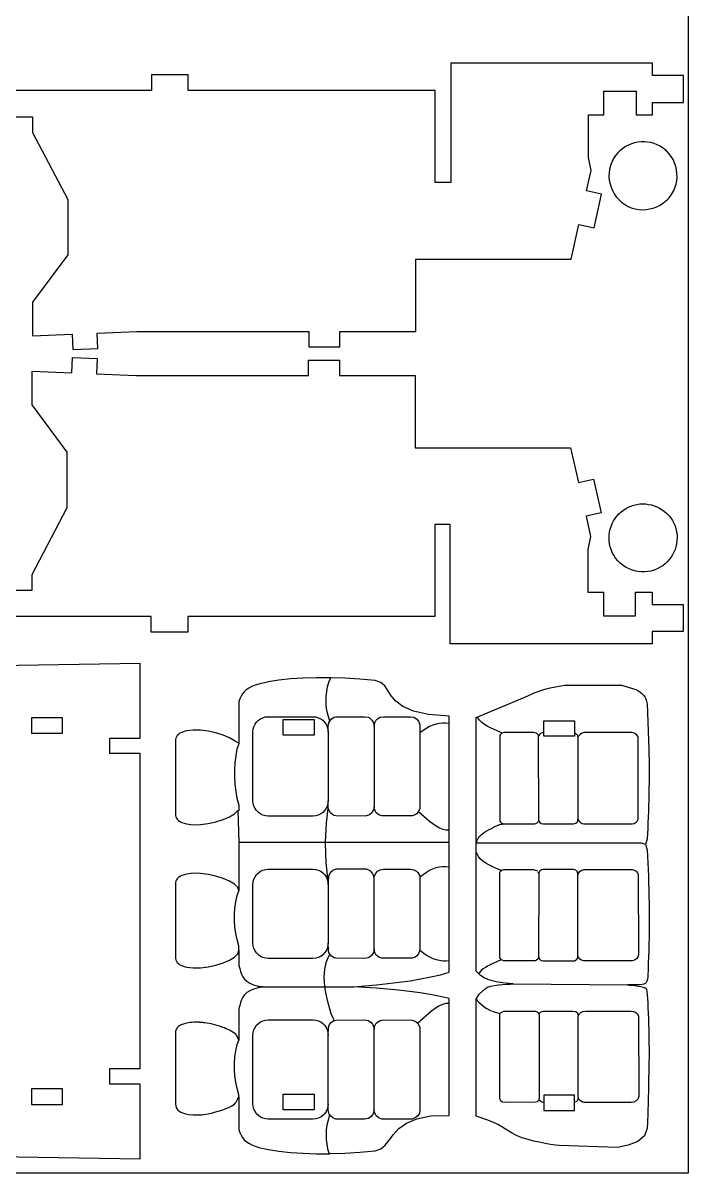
# Model space of a CAD drawing. Extents: x 19 to 601, y 5 to 578.
# Drawn here: x 489.8 to 599.5, y 8.3 to 197.8 of the extents above; entities that cross this region are included whole.
import ezdxf

# ---------------------------------------------------------------- set-up
doc = ezdxf.new("R2010")
doc.units = 0
doc.layers.get('0').update_dxf_attribs({"linetype": 'CONTINUOUS'})

msp = doc.modelspace()

# ---------------------------------------------------------------- linework, layer by layer
at = {"color": 175}
for p, q in [((599.466187, 578.307914), (599.466187, 8.307914)), ((599.466187, 8.307914), (19.466187, 8.307914))]:
    msp.add_line(p, q, dxfattribs=at)
at = {"color": 3}
for p, q in [((593.640288, 191.195814), (560.356688, 191.195814)), ((560.356688, 191.195814), (560.356688, 171.517114)), ((593.640288, 189.155814), (593.640288, 191.195814)), ((517.083188, 189.258114), (511.047988, 189.258114)), ((511.047988, 189.258114), (511.047988, 186.708114)), ((517.083188, 186.708114), (517.083188, 189.258114)), ((598.740288, 189.155814), (593.640288, 189.155814)), ((598.740288, 184.740914), (598.740288, 189.155814)), ((511.047988, 186.708114), (374.662988, 186.708114)), ((557.806688, 186.708114), (517.083188, 186.708114)), ((557.806688, 171.517114), (557.806688, 186.708114)), ((585.607688, 182.701014), (585.607688, 186.605814)), ((585.607688, 186.605814), (590.898988, 186.605814)), ((590.898988, 186.605814), (590.898988, 182.701014)), ((593.640288, 182.701014), (593.640288, 184.740914)), ((593.640288, 184.740914), (598.740288, 184.740914)), ((481.219088, 182.344214), (491.419088, 182.344214)), ((491.419088, 182.344214), (491.419088, 179.794114)), ((583.057688, 175.633914), (583.057688, 182.701014)), ((583.057688, 182.701014), (585.607688, 182.701014)), ((590.898988, 182.701014), (593.640288, 182.701014)), ((491.419088, 179.794114), (497.214288, 168.731314)), ((583.488688, 173.512714), (583.057688, 175.633914)), ((582.735188, 170.173314), (583.488688, 173.512714)), ((560.356688, 171.517114), (557.806688, 171.517114)), ((497.214288, 168.731314), (497.214288, 159.625014)), ((585.222688, 169.612114), (582.735188, 170.173314)), ((583.969788, 164.059414), (585.222688, 169.612114)), ((580.196388, 158.921414), (581.482288, 164.620714)), ((581.482288, 164.620714), (583.969788, 164.059414)), ((497.214288, 159.625014), (491.419088, 151.829614)), ((554.572288, 146.984614), (554.572288, 158.921414)), ((554.572288, 158.921414), (580.196388, 158.921414)), ((491.419088, 151.829614), (491.419088, 146.296614)), ((491.419088, 146.296614), (497.974388, 146.559014)), ((497.974388, 146.559014), (498.076388, 144.011014)), ((502.051088, 146.722314), (508.606388, 146.984614)), ((502.153088, 144.174214), (502.051088, 146.722314)), ((508.606388, 146.984614), (536.975488, 146.984614)), ((536.975488, 146.984614), (536.975488, 144.434514)), ((542.075488, 144.434514), (542.075488, 146.984614)), ((542.075488, 146.984614), (554.572288, 146.984614)), ((498.076388, 144.011014), (502.153088, 144.174214)), ((536.975488, 144.434514), (542.075488, 144.434514)), ((497.892788, 140.158914), (497.994788, 142.706814)), ((497.994788, 142.706814), (502.071488, 142.543614)), ((502.071488, 142.543614), (501.969488, 139.995614)), ((536.893888, 139.733314), (536.893888, 142.283314)), ((536.893888, 142.283314), (541.993888, 142.283314)), ((541.993888, 142.283314), (541.993888, 139.733314)), ((491.337488, 134.888214), (491.337488, 140.421214)), ((491.337488, 140.421214), (497.892788, 140.158914)), ((501.969488, 139.995614), (508.524788, 139.733314)), ((508.524788, 139.733314), (536.893888, 139.733314)), ((541.993888, 139.733314), (554.490688, 139.733314)), ((554.490688, 139.733314), (554.490688, 127.796414)), ((497.132688, 127.092814), (491.337488, 134.888214)), ((497.132688, 117.986514), (497.132688, 127.092814)), ((554.490688, 127.796414), (580.114788, 127.796414)), ((580.114788, 127.796414), (581.400688, 122.097114)), ((581.400688, 122.097114), (583.888188, 122.658414)), ((583.888188, 122.658414), (585.141088, 117.105714)), ((491.337488, 106.923714), (497.132688, 117.986514)), ((588.444074, 117.266924), (589.228174, 117.821224)), ((585.141088, 117.105714), (582.653588, 116.544514)), ((582.653588, 116.544514), (583.407088, 113.205114)), ((560.275088, 115.200714), (557.725088, 115.200714)), ((557.725088, 115.200714), (557.725088, 100.009714)), ((560.275088, 95.522014), (560.275088, 115.200714)), ((583.407088, 113.205114), (582.976088, 111.083914)), ((582.976088, 111.083914), (582.976088, 104.016914)), ((491.337488, 104.373614), (491.337488, 106.923714)), ((481.137488, 104.373614), (491.337488, 104.373614)), ((582.976088, 104.016914), (585.526088, 104.016914)), ((585.526088, 104.016914), (585.526088, 100.112014)), ((590.817388, 100.112014), (590.817388, 104.016914)), ((590.817388, 104.016914), (593.558688, 104.016914)), ((593.558688, 104.016914), (593.558688, 101.976914)), ((593.558688, 101.976914), (598.658688, 101.976914)), ((598.658688, 101.976914), (598.658688, 97.562014)), ((510.966388, 100.009714), (374.581388, 100.009714)), ((510.966388, 97.459714), (510.966388, 100.009714)), ((557.725088, 100.009714), (517.001588, 100.009714)), ((517.001588, 100.009714), (517.001588, 97.459714)), ((585.526088, 100.112014), (590.817388, 100.112014)), ((517.001588, 97.459714), (510.966388, 97.459714)), ((598.658688, 97.562014), (593.558688, 97.562014)), ((593.558688, 97.562014), (593.558688, 95.522014)), ((593.558688, 95.522014), (560.275088, 95.522014)), ((509.172087, 92.273814), (464.541687, 91.523814)), ((509.172087, 79.975214), (509.172087, 92.273814)), ((530.298687, 89.231614), (528.739087, 88.879214)), ((532.042587, 89.512114), (530.298687, 89.231614)), ((533.952587, 89.720414), (532.042587, 89.512114)), ((536.010687, 89.856314), (533.952587, 89.720414)), ((538.198787, 89.919814), (536.010687, 89.856314)), ((540.499087, 89.910514), (538.198787, 89.919814)), ((540.562387, 89.909414), (540.499087, 89.910514)), ((542.893187, 89.828514), (540.562387, 89.909414)), ((545.363187, 89.673314), (542.893187, 89.828514)), ((547.890987, 89.445014), (545.363187, 89.673314)), ((548.829387, 89.161414), (547.890987, 89.445014)), ((549.463187, 88.601914), (548.829387, 89.161414)), ((526.022787, 87.267014), (525.784587, 86.874314)), ((526.311087, 87.619614), (526.022787, 87.267014)), ((526.656187, 87.935014), (526.311087, 87.619614)), ((527.064687, 88.216014), (526.656187, 87.935014)), ((527.543587, 88.465114), (527.064687, 88.216014)), ((528.099487, 88.685314), (527.543587, 88.465114)), ((528.739087, 88.879214), (528.099487, 88.685314)), ((549.967787, 87.845514), (549.463187, 88.601914)), ((550.518987, 86.971214), (549.967787, 87.845514)), ((576.718787, 88.275714), (579.114187, 88.718714)), ((579.114187, 88.718714), (588.482487, 88.718714)), ((588.482487, 88.718714), (590.842187, 87.992714)), ((525.589687, 86.438814), (525.431387, 85.957914)), ((525.431387, 85.957914), (525.431387, 79.124414)), ((525.784587, 86.874314), (525.589687, 86.438814)), ((551.292187, 86.057914), (550.518987, 86.971214)), ((552.462887, 85.184714), (551.292187, 86.057914)), ((564.539687, 83.366514), (572.576487, 86.706614)), ((592.710887, 85.637914), (593.018487, 78.157014)), ((554.206787, 84.430414), (552.462887, 85.184714)), ((556.699387, 83.874114), (554.206787, 84.430414)), ((560.098187, 83.594714), (556.699387, 83.874114)), ((560.116087, 83.555914), (560.098187, 83.594714)), ((560.116087, 82.408114), (560.116087, 83.555914)), ((560.116087, 64.871214), (560.116087, 82.408114)), ((504.149187, 79.975214), (509.172087, 79.975214)), ((504.149187, 77.425214), (504.149187, 79.975214)), ((514.977987, 79.767314), (514.960787, 79.542714)), ((515.032787, 79.986814), (514.977987, 79.767314)), ((515.129487, 80.199014), (515.032787, 79.986814)), ((515.271887, 80.401214), (515.129487, 80.199014)), ((515.464487, 80.591114), (515.271887, 80.401214)), ((515.711787, 80.766114), (515.464487, 80.591114)), ((516.017587, 80.923914), (515.711787, 80.766114)), ((516.386387, 81.062014), (516.017587, 80.923914)), ((516.822387, 81.177814), (516.386387, 81.062014)), ((517.910687, 81.311414), (516.822387, 81.177814)), ((519.123187, 81.284414), (517.910687, 81.311414)), ((520.392587, 81.118514), (519.123187, 81.284414)), ((521.651487, 80.835714), (520.392587, 81.118514)), ((522.832587, 80.457814), (521.651487, 80.835714)), ((523.868487, 80.006914), (522.832587, 80.457814)), ((524.691787, 79.504814), (523.868487, 80.006914)), ((514.960787, 79.542714), (514.960787, 67.462014)), ((525.431387, 79.124414), (524.691787, 79.504814)), ((509.172087, 77.425214), (504.149187, 77.425214)), ((509.172087, 25.514714), (509.172087, 77.425214)), ((514.960787, 67.462014), (514.977987, 67.237514)), ((514.977987, 67.237514), (515.032787, 67.018014)), ((515.032787, 67.018014), (515.129487, 66.806014)), ((515.129487, 66.806014), (515.271887, 66.603814)), ((515.271887, 66.603814), (515.464487, 66.413914)), ((515.464487, 66.413914), (515.711787, 66.238914)), ((521.651487, 66.169214), (522.832587, 66.547014)), ((522.832587, 66.547014), (523.868487, 66.997814)), ((523.868487, 66.997814), (524.691787, 67.499914)), ((524.691787, 67.499914), (525.235187, 68.031314)), ((525.235187, 68.031314), (525.431387, 62.852414)), ((515.711787, 66.238914), (516.017587, 66.081114)), ((516.017587, 66.081114), (516.386387, 65.943114)), ((516.386387, 65.943114), (516.822387, 65.827314)), ((516.822387, 65.827314), (517.910687, 65.693514)), ((517.910687, 65.693514), (519.123187, 65.720514)), ((519.123187, 65.720514), (520.392587, 65.886414)), ((520.392587, 65.886414), (521.651487, 66.169214)), ((560.116087, 62.852414), (560.116087, 64.871214)), ((525.431387, 62.852414), (525.431387, 54.834014)), ((560.116087, 58.765814), (560.116087, 62.852414)), ((592.710887, 63.358314), (592.472587, 62.449714)), ((592.472587, 62.449714), (592.710987, 61.540814)), ((560.116087, 43.352114), (560.116087, 58.765814)), ((515.464487, 56.990414), (515.271887, 56.800514)), ((515.711787, 57.165514), (515.464487, 56.990414)), ((516.017587, 57.323214), (515.711787, 57.165514)), ((516.386387, 57.461314), (516.017587, 57.323214)), ((516.822387, 57.577114), (516.386387, 57.461314)), ((517.910687, 57.710814), (516.822387, 57.577114)), ((519.123187, 57.683714), (517.910687, 57.710814)), ((520.392587, 57.517914), (519.123187, 57.683714)), ((521.651487, 57.235014), (520.392587, 57.517914)), ((522.832587, 56.857214), (521.651487, 57.235014)), ((523.868487, 56.406314), (522.832587, 56.857214)), ((514.977987, 56.166614), (514.960787, 55.942114)), ((514.960787, 55.942114), (514.960787, 43.861314)), ((515.032787, 56.386114), (514.977987, 56.166614)), ((515.129487, 56.598314), (515.032787, 56.386114)), ((515.271887, 56.800514), (515.129487, 56.598314)), ((524.691787, 55.904214), (523.868487, 56.406314)), ((525.235187, 55.372814), (524.691787, 55.904214)), ((525.431387, 54.834014), (525.235187, 55.372814)), ((514.960787, 43.861314), (514.977987, 43.636814)), ((514.977987, 43.636814), (515.032787, 43.417214)), ((523.868487, 43.397214), (524.691787, 43.899314)), ((524.691787, 43.899314), (525.235187, 44.430714)), ((525.235187, 44.430714), (525.431387, 44.969514)), ((525.431387, 44.969514), (525.431387, 42.503714)), ((515.032787, 43.417214), (515.129487, 43.205114)), ((515.129487, 43.205114), (515.271887, 43.002914)), ((515.271887, 43.002914), (515.464487, 42.813014)), ((515.464487, 42.813014), (515.711787, 42.638014)), ((515.711787, 42.638014), (516.017587, 42.480314)), ((516.017587, 42.480314), (516.386387, 42.342314)), ((516.386387, 42.342314), (516.822387, 42.226514)), ((516.822387, 42.226514), (517.910687, 42.092714)), ((517.910687, 42.092714), (519.123187, 42.119814)), ((519.123187, 42.119814), (520.392587, 42.285614)), ((520.392587, 42.285614), (521.651487, 42.568414)), ((521.651487, 42.568414), (522.832587, 42.946214)), ((522.832587, 42.946214), (523.868487, 43.397214)), ((525.431387, 42.503714), (525.568787, 42.007914)), ((525.568787, 42.007914), (525.710487, 41.532514)), ((560.116087, 41.395814), (560.116087, 43.352114)), ((525.710487, 41.532514), (525.877587, 41.081514)), ((525.877587, 41.081514), (526.090987, 40.658914)), ((526.090987, 40.658914), (526.371987, 40.268814)), ((526.371987, 40.268814), (526.741487, 39.915414)), ((526.741487, 39.915414), (527.220687, 39.602514)), ((551.831587, 39.738814), (553.640087, 39.999014)), ((553.640087, 39.999014), (555.389387, 40.293514)), ((555.389387, 40.293514), (557.062887, 40.623614)), ((557.062887, 40.623614), (558.643987, 40.990614)), ((558.643987, 40.990614), (560.116087, 41.395814)), ((565.270587, 40.841114), (564.539687, 41.576714)), ((526.739087, 38.039714), (526.369587, 37.684214)), ((527.218187, 38.354314), (526.739087, 38.039714)), ((527.828087, 38.623914), (527.218187, 38.354314)), ((527.220687, 39.602514), (527.830487, 39.334414)), ((528.589687, 38.844514), (527.828087, 38.623914)), ((527.830487, 39.334414), (528.592087, 39.115014)), ((528.662487, 38.860614), (528.589687, 38.844514)), ((528.592087, 39.115014), (528.666187, 39.098714)), ((528.740387, 38.876414), (528.662487, 38.860614)), ((528.666187, 39.098714), (528.744987, 39.082714)), ((528.823387, 38.891914), (528.740387, 38.876414)), ((528.744987, 39.082714), (528.828587, 39.067014)), ((528.911487, 38.907114), (528.823387, 38.891914)), ((528.828587, 39.067014), (528.916787, 39.051514)), ((529.004487, 38.922014), (528.911487, 38.907114)), ((528.916787, 39.051514), (529.009487, 39.036414)), ((529.102487, 38.936714), (529.004487, 38.922014)), ((529.009487, 39.036414), (529.106787, 39.021514)), ((529.205287, 38.951014), (529.102487, 38.936714)), ((529.106787, 39.021514), (529.208487, 39.007014)), ((529.312887, 38.965114), (529.205287, 38.951014)), ((529.208487, 39.007014), (529.314687, 38.992814)), ((529.425187, 38.978914), (529.312887, 38.965114)), ((529.314687, 38.992814), (529.425187, 38.978914)), ((544.338187, 39.014414), (546.217187, 39.150714)), ((546.183487, 38.905214), (544.338187, 39.014414)), ((548.040687, 38.772314), (546.183487, 38.905214)), ((546.217187, 39.150714), (548.103487, 39.316014)), ((549.894787, 38.614614), (548.040687, 38.772314)), ((548.103487, 39.316014), (549.980487, 39.511614)), ((551.730787, 38.431114), (549.894787, 38.614614)), ((549.980487, 39.511614), (551.831587, 39.738814)), ((553.533887, 38.220814), (551.730787, 38.431114)), ((555.288887, 37.982614), (553.533887, 38.220814)), ((556.980887, 37.715514), (555.288887, 37.982614)), ((565.017087, 37.757014), (566.060387, 38.736214)), ((570.660087, 39.454814), (589.504287, 39.314814)), ((525.708087, 36.413314), (525.566287, 35.935114)), ((525.875087, 36.866914), (525.708087, 36.413314)), ((526.088587, 37.291914), (525.875087, 36.866914)), ((526.369587, 37.684214), (526.088587, 37.291914)), ((558.594987, 37.418614), (556.980887, 37.715514)), ((560.116087, 37.090814), (558.594987, 37.418614)), ((560.116087, 36.259614), (560.116087, 37.090814)), ((560.116087, 17.809814), (560.116087, 36.259614)), ((564.539687, 36.928414), (565.017087, 37.757014)), ((564.539687, 17.658714), (564.539687, 36.928414)), ((525.566287, 35.935114), (525.428887, 35.436514)), ((525.428887, 35.436514), (525.428887, 30.627414)), ((515.343687, 32.318814), (515.225287, 32.169814)), ((515.482987, 32.454514), (515.343687, 32.318814)), ((515.643287, 32.575514), (515.482987, 32.454514)), ((515.823987, 32.680214), (515.643287, 32.575514)), ((516.025687, 32.767414), (515.823987, 32.680214)), ((516.294287, 32.858814), (516.025687, 32.767414)), ((516.567887, 32.937614), (516.294287, 32.858814)), ((516.845287, 33.003914), (516.567887, 32.937614)), ((517.126287, 33.058214), (516.845287, 33.003914)), ((517.410087, 33.100514), (517.126287, 33.058214)), ((517.695987, 33.131314), (517.410087, 33.100514)), ((517.983387, 33.150614), (517.695987, 33.131314)), ((518.271687, 33.158814), (517.983387, 33.150614)), ((518.560187, 33.156214), (518.271687, 33.158814)), ((518.598387, 33.155114), (518.560187, 33.156214)), ((518.636587, 33.153714), (518.598387, 33.155114)), ((518.674887, 33.152314), (518.636587, 33.153714)), ((518.713287, 33.150714), (518.674887, 33.152314)), ((518.751687, 33.149014), (518.713287, 33.150714)), ((518.790287, 33.147114), (518.751687, 33.149014)), ((518.828887, 33.145114), (518.790287, 33.147114)), ((518.867587, 33.142914), (518.828887, 33.145114)), ((518.945187, 33.138114), (518.867587, 33.142914)), ((518.984087, 33.135514), (518.945187, 33.138114)), ((519.023087, 33.132814), (518.984087, 33.135514)), ((519.062087, 33.129914), (519.023087, 33.132814)), ((519.101187, 33.126814), (519.062087, 33.129914)), ((519.140287, 33.123714), (519.101187, 33.126814)), ((519.179487, 33.120514), (519.140287, 33.123714)), ((519.218687, 33.117114), (519.179487, 33.120514)), ((519.257987, 33.113614), (519.218687, 33.117114)), ((519.297287, 33.109914), (519.257987, 33.113614)), ((519.336687, 33.106014), (519.297287, 33.109914)), ((519.376187, 33.102114), (519.336687, 33.106014)), ((519.455087, 33.093814), (519.376187, 33.102114)), ((519.494787, 33.089914), (519.455087, 33.093814)), ((519.534487, 33.085914), (519.494787, 33.089914)), ((519.574087, 33.081314), (519.534487, 33.085914)), ((519.613587, 33.075614), (519.574087, 33.081314)), ((519.752987, 33.052814), (519.613587, 33.075614)), ((519.892287, 33.029614), (519.752987, 33.052814)), ((520.170887, 32.982714), (519.892287, 33.029614)), ((520.867087, 32.864414), (520.170887, 32.982714)), ((522.418887, 32.440414), (520.867087, 32.864414)), ((522.491487, 32.415614), (522.418887, 32.440414)), ((522.527787, 32.403214), (522.491487, 32.415614)), ((522.563887, 32.390714), (522.527787, 32.403214)), ((522.807887, 32.301914), (522.563887, 32.390714)), ((523.058087, 32.204214), (522.807887, 32.301914)), ((514.961487, 31.469514), (514.958287, 19.648014)), ((514.995987, 31.657314), (514.961487, 31.469514)), ((515.051287, 31.837614), (514.995987, 31.657314)), ((515.128087, 32.008914), (515.051287, 31.837614)), ((515.225287, 32.169814), (515.128087, 32.008914)), ((523.325587, 32.092114), (523.058087, 32.204214)), ((523.603287, 31.966314), (523.325587, 32.092114)), ((523.884387, 31.827914), (523.603287, 31.966314)), ((524.161887, 31.677614), (523.884387, 31.827914)), ((524.428887, 31.516214), (524.161887, 31.677614)), ((524.678387, 31.344714), (524.428887, 31.516214)), ((524.903487, 31.163914), (524.678387, 31.344714)), ((525.004587, 31.049414), (524.903487, 31.163914)), ((525.096987, 30.901014), (525.004587, 31.049414)), ((525.179787, 30.734814), (525.096987, 30.901014)), ((525.252287, 30.566914), (525.179787, 30.734814)), ((525.362787, 30.289414), (525.252287, 30.566914)), ((525.428887, 30.627414), (525.431387, 30.512614)), ((525.431387, 30.512614), (525.428887, 30.259314)), ((525.398887, 30.211914), (525.362787, 30.289414)), ((525.421287, 30.196514), (525.398887, 30.211914)), ((525.428887, 30.259314), (525.421287, 30.196514)), ((504.149187, 22.964714), (504.149187, 25.514714)), ((504.149187, 25.514714), (509.172087, 25.514714)), ((509.172087, 22.964714), (504.149187, 22.964714)), ((509.172087, 10.643814), (509.172087, 22.964714)), ((514.958287, 19.648014), (515.078087, 19.085514)), ((515.078087, 19.085514), (515.392687, 18.647214)), ((523.192687, 18.881814), (523.749787, 19.123914)), ((523.749787, 19.123914), (524.259287, 19.389014)), ((524.259287, 19.389014), (524.701087, 19.675414)), ((524.701087, 19.675414), (524.843087, 19.812214)), ((524.843087, 19.812214), (524.972187, 19.990414)), ((524.972187, 19.990414), (525.087287, 20.190614)), ((525.087287, 20.190614), (525.187487, 20.393314)), ((525.187487, 20.393314), (525.271687, 20.579114)), ((525.271687, 20.579114), (525.338987, 20.728414)), ((525.338987, 20.728414), (525.388287, 20.821714)), ((525.388287, 20.821714), (525.418587, 20.839614)), ((525.418587, 20.839614), (525.428887, 20.762614)), ((525.428887, 20.762614), (525.428887, 15.469814)), ((515.392687, 18.647214), (515.865887, 18.320514)), ((515.865887, 18.320514), (516.460887, 18.092614)), ((516.460887, 18.092614), (517.140387, 17.951114)), ((517.140387, 17.951114), (517.868087, 17.883114)), ((517.868087, 17.883114), (518.606987, 17.876114)), ((518.606987, 17.876114), (519.320387, 17.917414)), ((519.320387, 17.917414), (519.971487, 17.994414)), ((519.971487, 17.994414), (520.393787, 18.067514)), ((520.393787, 18.067514), (520.888687, 18.172514)), ((520.888687, 18.172514), (521.435987, 18.308014)), ((521.435987, 18.308014), (522.015787, 18.472314)), ((522.015787, 18.472314), (522.607987, 18.664114)), ((522.607987, 18.664114), (523.192687, 18.881814)), ((553.037787, 16.521814), (554.746987, 17.249514)), ((554.746987, 17.249514), (557.061187, 17.711014)), ((557.061187, 17.711014), (560.116087, 17.809814)), ((566.301387, 17.084614), (564.539687, 17.658714)), ((525.428887, 15.469814), (525.587287, 14.986114)), ((550.891887, 14.653214), (551.797987, 15.624214)), ((551.797987, 15.624214), (553.037787, 16.521814)), ((592.710887, 15.698814), (592.277587, 14.453714)), ((525.587287, 14.986114), (525.782187, 14.548214)), ((525.782187, 14.548214), (526.020387, 14.153214)), ((526.020387, 14.153214), (526.308687, 13.798514)), ((526.308687, 13.798514), (526.653687, 13.481314)), ((526.653687, 13.481314), (527.062287, 13.198814)), ((549.537987, 12.876414), (550.183687, 13.705114)), ((550.183687, 13.705114), (550.891887, 14.653214)), ((591.211187, 13.519014), (589.610187, 12.868714)), ((592.277587, 14.453714), (591.211187, 13.519014)), ((464.541387, 11.393914), (509.172087, 10.643814)), ((527.062287, 13.198814), (527.541087, 12.948214)), ((527.541087, 12.948214), (528.096987, 12.726814)), ((528.096987, 12.726814), (528.736687, 12.531814)), ((528.736687, 12.531814), (530.296387, 12.177314)), ((530.296387, 12.177314), (532.040487, 11.895214)), ((532.040487, 11.895214), (533.950787, 11.685714)), ((533.950787, 11.685714), (536.009287, 11.549014)), ((536.009287, 11.549014), (538.197787, 11.485214)), ((538.197787, 11.485214), (540.295787, 11.493614)), ((540.295787, 11.493614), (540.498387, 11.494514)), ((540.498387, 11.494514), (542.892787, 11.577014)), ((542.892787, 11.577014), (545.362987, 11.733014)), ((545.362987, 11.733014), (547.890987, 11.962614)), ((547.890987, 11.962614), (548.818987, 12.263414)), ((548.818987, 12.263414), (549.537987, 12.876414)), ((587.826887, 12.525914), (578.233087, 12.815514)), ((589.610187, 12.868714), (587.826887, 12.525914))]:
    msp.add_line(p, q, dxfattribs=at)
at = {"color": 1}
for p, q in [((540.058087, 88.427414), (540.277387, 89.174614)), ((540.277387, 89.174614), (540.562387, 89.909414)), ((540.562387, 89.909414), (540.499087, 89.910514)), ((539.816687, 86.895914), (539.904487, 87.667814)), ((539.904487, 87.667814), (540.058087, 88.427414)), ((539.794587, 86.111514), (539.816687, 86.895914)), ((539.838287, 85.314814), (539.794587, 86.111514)), ((539.947587, 84.505814), (539.838287, 85.314814)), ((529.385187, 83.343214), (529.809687, 83.460514)), ((529.809687, 83.460514), (530.259887, 83.501114)), ((530.259887, 83.501114), (537.647487, 83.501114)), ((537.647487, 83.501114), (538.097787, 83.460514)), ((538.097787, 83.460514), (538.522187, 83.343214)), ((540.122687, 83.684314), (539.947587, 84.505814)), ((540.395587, 82.777214), (540.122687, 83.684314)), ((540.706587, 83.140214), (541.158387, 83.405014)), ((541.158387, 83.405014), (541.416787, 83.476414)), ((541.416787, 83.476414), (546.187587, 83.501114)), ((546.187587, 83.501114), (546.719987, 83.405014)), ((546.719987, 83.405014), (546.958187, 83.291514)), ((548.263087, 83.140214), (548.714887, 83.405014)), ((548.714887, 83.405014), (549.247387, 83.501114)), ((549.247387, 83.501114), (553.743987, 83.501114)), ((553.743987, 83.501114), (554.276487, 83.405014)), ((554.276487, 83.405014), (554.728287, 83.140214)), ((565.117487, 82.911414), (564.723787, 83.457614)), ((527.787187, 81.438014), (527.904487, 81.862414)), ((527.904487, 81.862414), (528.090987, 82.253714)), ((528.090987, 82.253714), (528.339487, 82.604714)), ((528.339487, 82.604714), (528.642887, 82.908114)), ((528.642887, 82.908114), (528.993887, 83.156714)), ((528.993887, 83.156714), (529.385187, 83.343214)), ((538.522187, 83.343214), (538.913587, 83.156714)), ((538.913587, 83.156714), (539.264587, 82.908114)), ((539.264587, 82.908114), (539.567987, 82.604714)), ((539.567987, 82.604714), (539.816587, 82.253714)), ((539.816587, 82.253714), (540.003087, 81.862414)), ((540.003087, 81.862414), (540.120287, 81.438014)), ((540.160987, 81.971214), (540.257087, 82.503714)), ((540.160987, 80.987714), (540.160987, 81.971214)), ((540.257087, 82.503714), (540.395587, 82.777214)), ((540.395587, 82.777214), (540.706587, 83.140214)), ((546.958187, 83.291514), (547.356487, 82.955514)), ((547.356487, 82.955514), (547.621387, 82.503714)), ((547.621387, 82.503714), (547.717487, 81.971214)), ((547.717487, 81.971214), (547.813587, 82.503714)), ((547.717487, 81.971214), (547.717487, 68.666514)), ((547.813587, 82.503714), (548.078387, 82.955514)), ((548.078387, 82.955514), (548.263087, 83.140214)), ((554.728287, 83.140214), (555.064287, 82.741914)), ((555.064287, 82.741914), (555.249187, 82.245314)), ((555.249187, 82.245314), (555.273987, 80.857914)), ((556.868587, 81.882614), (555.803387, 81.255914)), ((557.404487, 82.111314), (556.868587, 81.882614)), ((557.942487, 82.283514), (557.404487, 82.111314)), ((558.482687, 82.399314), (557.942487, 82.283514)), ((559.024987, 82.458714), (558.482687, 82.399314)), ((559.569487, 82.461614), (559.024987, 82.458714)), ((560.116087, 82.408114), (559.569487, 82.461614)), ((527.746587, 80.987714), (527.787187, 81.438014)), ((527.746587, 69.650114), (527.746587, 80.987714)), ((540.120287, 81.438014), (540.160987, 80.987714)), ((540.160987, 80.987714), (540.160987, 69.650114)), ((555.273987, 80.857914), (555.249187, 68.392414)), ((555.803387, 81.255914), (555.273987, 80.857914)), ((568.434887, 80.399414), (568.434887, 66.308614)), ((574.003587, 80.891214), (569.124787, 80.881514)), ((574.435387, 80.809214), (574.003587, 80.891214)), ((574.860887, 66.415914), (574.846987, 80.399414)), ((581.320487, 80.067614), (581.320487, 66.640314)), ((590.287087, 80.875014), (582.306587, 80.875014)), ((591.273187, 66.640314), (591.273187, 80.067614)), ((524.956015, 77.063865), (525.170915, 78.226236)), ((525.170915, 78.226236), (525.457515, 79.147555)), ((524.741015, 74.719939), (524.812715, 75.894159)), ((524.812715, 75.894159), (524.956015, 77.063865)), ((524.741015, 73.544139), (524.741015, 74.719939)), ((524.812715, 72.369919), (524.741015, 73.544139)), ((524.956015, 71.2001), (524.812715, 72.369919)), ((525.170915, 70.037842), (524.956015, 71.2001)), ((525.457515, 68.88608), (525.170915, 70.037842)), ((525.457515, 68.015318), (525.457515, 68.88608)), ((527.787187, 69.199814), (527.746587, 69.650114)), ((527.904487, 68.775414), (527.787187, 69.199814)), ((528.090987, 68.384014), (527.904487, 68.775414)), ((528.339487, 68.033014), (528.090987, 68.384014)), ((539.816587, 68.384014), (539.567987, 68.033014)), ((540.003087, 68.775414), (539.816587, 68.384014)), ((539.856587, 65.980114), (540.160987, 68.427014)), ((540.120287, 69.199814), (540.003087, 68.775414)), ((540.160987, 69.650114), (540.120287, 69.199814)), ((540.160987, 68.427014), (540.160987, 69.650114)), ((540.257087, 68.134114), (540.160987, 68.427014)), ((547.717487, 68.666514), (547.621387, 68.134114)), ((547.742187, 68.392414), (547.717487, 68.666514)), ((547.927087, 67.895914), (547.742187, 68.392414)), ((555.249187, 68.392414), (555.064287, 67.895914)), ((528.642887, 67.729614), (528.339487, 68.033014)), ((528.993887, 67.481114), (528.642887, 67.729614)), ((529.385187, 67.294514), (528.993887, 67.481114)), ((529.809687, 67.177314), (529.385187, 67.294514)), ((530.259887, 67.136614), (529.809687, 67.177314)), ((537.647487, 67.136614), (530.259887, 67.136614)), ((538.097787, 67.177314), (537.647487, 67.136614)), ((538.522187, 67.294514), (538.097787, 67.177314)), ((538.913587, 67.481114), (538.522187, 67.294514)), ((539.264587, 67.729614), (538.913587, 67.481114)), ((539.567987, 68.033014), (539.264587, 67.729614)), ((540.521887, 67.682314), (540.257087, 68.134114)), ((540.920187, 67.346314), (540.521887, 67.682314)), ((541.158387, 67.232814), (540.920187, 67.346314)), ((541.690887, 67.136614), (541.158387, 67.232814)), ((546.461687, 67.161414), (541.690887, 67.136614)), ((546.958187, 67.346314), (546.461687, 67.161414)), ((547.356487, 67.682314), (546.958187, 67.346314)), ((547.621387, 68.134114), (547.356487, 67.682314)), ((548.078387, 67.682314), (547.927087, 67.895914)), ((548.476687, 67.346314), (548.078387, 67.682314)), ((548.973287, 67.161414), (548.476687, 67.346314)), ((554.018087, 67.161414), (548.973287, 67.161414)), ((554.514687, 67.346314), (554.018087, 67.161414)), ((554.728287, 67.497614), (554.514687, 67.346314)), ((555.064287, 67.895914), (554.728287, 67.497614)), ((555.064287, 67.895914), (556.868587, 66.316814)), ((539.714787, 62.852414), (539.856587, 65.980114)), ((556.868587, 66.316814), (557.942487, 65.500614)), ((557.942487, 65.500614), (558.482687, 65.188514)), ((558.482687, 65.188514), (559.024987, 64.966614)), ((559.024987, 64.966614), (559.569487, 64.854314)), ((559.569487, 64.854314), (560.116087, 64.871214)), ((569.124787, 65.826514), (574.157187, 65.826514)), ((575.564587, 65.826514), (580.596987, 65.826514)), ((582.306587, 65.833014), (590.287087, 65.833014)), ((525.431387, 62.852414), (539.714787, 62.852414)), ((539.745387, 60.828614), (539.714787, 62.852414)), ((539.714787, 62.852414), (560.116087, 62.852414)), ((591.783287, 62.675314), (564.574387, 62.675114)), ((592.472587, 62.449714), (591.783287, 62.675314)), ((539.821287, 59.487114), (539.745387, 60.828614)), ((564.911187, 60.448714), (564.539687, 61.211714)), ((540.160987, 56.365114), (539.821287, 59.487114)), ((557.942487, 58.631614), (558.482687, 58.756314)), ((558.482687, 58.756314), (559.024987, 58.820214)), ((559.024987, 58.820214), (559.569487, 58.823414)), ((559.569487, 58.823414), (560.116087, 58.765814)), ((527.904487, 56.748014), (528.090987, 57.139414)), ((528.090987, 57.139414), (528.339487, 57.490414)), ((528.339487, 57.490414), (528.642887, 57.793814)), ((528.642887, 57.793814), (528.993887, 58.042314)), ((528.993887, 58.042314), (529.385187, 58.228914)), ((529.385187, 58.228914), (529.809687, 58.346114)), ((529.809687, 58.346114), (530.259887, 58.386814)), ((530.259887, 58.386814), (537.647487, 58.386814)), ((537.647487, 58.386814), (538.097787, 58.346114)), ((538.097787, 58.346114), (538.522187, 58.228914)), ((538.522187, 58.228914), (538.913587, 58.042314)), ((538.913587, 58.042314), (539.264587, 57.793814)), ((539.264587, 57.793814), (539.567987, 57.490414)), ((539.567987, 57.490414), (539.816587, 57.139414)), ((539.816587, 57.139414), (540.003087, 56.748014)), ((540.185787, 57.131014), (540.160987, 56.365114)), ((540.370587, 57.627514), (540.185787, 57.131014)), ((540.521887, 57.841114), (540.370587, 57.627514)), ((540.920187, 58.177114), (540.521887, 57.841114)), ((541.416787, 58.362014), (540.920187, 58.177114)), ((546.461687, 58.362014), (541.416787, 58.362014)), ((546.958187, 58.177114), (546.461687, 58.362014)), ((547.171887, 58.025814), (546.958187, 58.177114)), ((547.507787, 57.627514), (547.171887, 58.025814)), ((547.621387, 57.389314), (547.507787, 57.627514)), ((547.717487, 56.856914), (547.621387, 57.389314)), ((547.717487, 56.856914), (547.742187, 57.131014)), ((547.717487, 45.196914), (547.717487, 56.856914)), ((547.742187, 57.131014), (547.927087, 57.627514)), ((547.927087, 57.627514), (548.263087, 58.025814)), ((548.263087, 58.025814), (548.714887, 58.290614)), ((548.714887, 58.290614), (549.247387, 58.386814)), ((549.247387, 58.386814), (553.743987, 58.386814)), ((553.743987, 58.386814), (554.276487, 58.290614)), ((554.276487, 58.290614), (554.728287, 58.025814)), ((554.728287, 58.025814), (554.912987, 57.841114)), ((554.912987, 57.841114), (555.177787, 57.389314)), ((555.177787, 57.389314), (555.273987, 57.096414)), ((555.273987, 57.096414), (556.334887, 57.892814)), ((555.273987, 57.096414), (555.273987, 45.021614)), ((556.334887, 57.892814), (556.868587, 58.199814)), ((556.868587, 58.199814), (557.404487, 58.446114)), ((557.404487, 58.446114), (557.942487, 58.631614)), ((568.434887, 43.742914), (568.434887, 57.833914)), ((569.124787, 58.316014), (574.003587, 58.325714)), ((574.003587, 58.325714), (574.658587, 58.112014)), ((574.860887, 57.726614), (574.846987, 43.742914)), ((580.596987, 58.316014), (575.564587, 58.316014)), ((581.320487, 57.502014), (581.246787, 57.935014)), ((581.320487, 44.074714), (581.320487, 57.502014)), ((582.306587, 58.309414), (590.287087, 58.309414)), ((591.273187, 57.502014), (591.292987, 44.254514)), ((527.746587, 55.873314), (527.787187, 56.323614)), ((527.746587, 46.180514), (527.746587, 55.873314)), ((527.787187, 56.323614), (527.904487, 56.748014)), ((540.003087, 56.748014), (540.120287, 56.323614)), ((540.120287, 56.323614), (540.160987, 55.873314)), ((540.160987, 55.873314), (540.160987, 56.365114)), ((524.929887, 52.987614), (525.144787, 54.017614)), ((525.144787, 54.017614), (525.431387, 54.834014)), ((524.714887, 50.910614), (524.786587, 51.951114)), ((524.786587, 51.951114), (524.929887, 52.987614)), ((524.714887, 49.868714), (524.714887, 50.910614)), ((524.786587, 48.828214), (524.714887, 49.868714)), ((524.929887, 47.791614), (524.786587, 48.828214)), ((525.144787, 46.761714), (524.929887, 47.791614)), ((525.431387, 45.741114), (525.144787, 46.761714)), ((525.431387, 44.969514), (525.431387, 45.741114)), ((527.787187, 45.730214), (527.746587, 46.180514)), ((527.904487, 45.305814), (527.787187, 45.730214)), ((540.120287, 45.730214), (540.003087, 45.305814)), ((540.160987, 46.180514), (540.120287, 45.730214)), ((540.185787, 44.922814), (540.160987, 46.180514)), ((528.090987, 44.914414), (527.904487, 45.305814)), ((528.339487, 44.563514), (528.090987, 44.914414)), ((528.642887, 44.260114), (528.339487, 44.563514)), ((528.993887, 44.011514), (528.642887, 44.260114)), ((529.385187, 43.825014), (528.993887, 44.011514)), ((529.809687, 43.707814), (529.385187, 43.825014)), ((530.259887, 43.667114), (529.809687, 43.707814)), ((537.647487, 43.667114), (530.259887, 43.667114)), ((538.097787, 43.707814), (537.647487, 43.667114)), ((538.522187, 43.825014), (538.097787, 43.707814)), ((538.913587, 44.011514), (538.522187, 43.825014)), ((539.264587, 44.260114), (538.913587, 44.011514)), ((539.567987, 44.563514), (539.264587, 44.260114)), ((539.816587, 44.914414), (539.567987, 44.563514)), ((540.121487, 43.899514), (539.748187, 42.958114)), ((540.003087, 45.305814), (539.816587, 44.914414)), ((540.409587, 44.371314), (540.121487, 43.899514)), ((540.257087, 44.664514), (540.185787, 44.922814)), ((540.409587, 44.371314), (540.257087, 44.664514)), ((540.706587, 44.028014), (540.409587, 44.371314)), ((541.158387, 43.763214), (540.706587, 44.028014)), ((541.416787, 43.691914), (541.158387, 43.763214)), ((546.187587, 43.667114), (541.416787, 43.691914)), ((546.719987, 43.763214), (546.187587, 43.667114)), ((546.958187, 43.876814), (546.719987, 43.763214)), ((547.356487, 44.212714), (546.958187, 43.876814)), ((547.621387, 44.664514), (547.356487, 44.212714)), ((547.717487, 45.196914), (547.621387, 44.664514)), ((547.813587, 44.664514), (547.717487, 45.196914)), ((548.078387, 44.212714), (547.813587, 44.664514)), ((548.476687, 43.876814), (548.078387, 44.212714)), ((548.973287, 43.691914), (548.476687, 43.876814)), ((554.018087, 43.691914), (548.973287, 43.691914)), ((554.514687, 43.876814), (554.018087, 43.691914)), ((554.728287, 44.028014), (554.514687, 43.876814)), ((555.064287, 44.426314), (554.728287, 44.028014)), ((555.273987, 45.021614), (555.064287, 44.426314)), ((555.273987, 45.021614), (556.334887, 44.225114)), ((556.334887, 44.225114), (556.868587, 43.918014)), ((556.868587, 43.918014), (557.404487, 43.671814)), ((557.404487, 43.671814), (557.942487, 43.486314)), ((568.694587, 43.412514), (568.434887, 43.742914)), ((539.523687, 41.875314), (539.447787, 40.651114)), ((539.748187, 42.958114), (539.523687, 41.875314)), ((557.942487, 43.486314), (558.482687, 43.361614)), ((558.482687, 43.361614), (559.024987, 43.297614)), ((559.024987, 43.297614), (559.569487, 43.294514)), ((559.569487, 43.294514), (560.116087, 43.352114)), ((569.124787, 43.260814), (568.694587, 43.412514)), ((574.003587, 43.251114), (569.124787, 43.260814)), ((575.564587, 43.260814), (580.741787, 43.288714)), ((590.287087, 43.267314), (582.306587, 43.267314)), ((539.447787, 40.651114), (539.553487, 39.003014)), ((565.377387, 41.653514), (564.911187, 41.128214)), ((529.425187, 38.978914), (539.553487, 39.003014)), ((539.553487, 39.003014), (544.338187, 39.014414)), ((539.553487, 39.003014), (539.700187, 38.032414)), ((539.700187, 38.032414), (539.976187, 36.811014)), ((539.976187, 36.811014), (540.606687, 34.587614)), ((558.981187, 36.092214), (558.392687, 35.803014)), ((559.557587, 36.253814), (558.981187, 36.092214)), ((560.116087, 36.259614), (559.557587, 36.253814)), ((540.606687, 34.587614), (540.898887, 33.901614)), ((557.202087, 34.955914), (554.912987, 32.998914)), ((557.797787, 35.414814), (557.202087, 34.955914)), ((558.392687, 35.803014), (557.797787, 35.414814)), ((568.468187, 34.394714), (568.522087, 34.603214)), ((568.468187, 20.518414), (568.468187, 34.394714)), ((569.325487, 34.993814), (574.349087, 34.956214)), ((574.908087, 34.394714), (574.908087, 20.518414)), ((575.611687, 34.984114), (580.490687, 34.993814)), ((581.360787, 20.743014), (581.360787, 34.170214)), ((582.566487, 34.993814), (590.107887, 34.993814)), ((591.313387, 34.170214), (591.333287, 20.922714)), ((527.904487, 31.905814), (528.090987, 32.297114)), ((528.090987, 32.297114), (528.339487, 32.648114)), ((528.339487, 32.648114), (528.642887, 32.951514)), ((528.642887, 32.951514), (528.993887, 33.200114)), ((528.993887, 33.200114), (529.385187, 33.386614)), ((529.385187, 33.386614), (529.809687, 33.503814)), ((529.809687, 33.503814), (530.259887, 33.544514)), ((530.259887, 33.544514), (537.647487, 33.544514)), ((537.647487, 33.544514), (538.097787, 33.503814)), ((538.097787, 33.503814), (538.522187, 33.386614)), ((538.522187, 33.386614), (538.913587, 33.200114)), ((538.913587, 33.200114), (539.264587, 32.951514)), ((539.264587, 32.951514), (539.567987, 32.648114)), ((539.567987, 32.648114), (539.816587, 32.297114)), ((539.816587, 32.297114), (540.003087, 31.905814)), ((540.160987, 31.031114), (540.185787, 32.288714)), ((540.185787, 32.288714), (540.370587, 32.785314)), ((540.370587, 32.785314), (540.706587, 33.183614)), ((540.706587, 33.183614), (541.158387, 33.448414)), ((540.898887, 33.901614), (541.158387, 33.448414)), ((541.158387, 33.448414), (541.416787, 33.519814)), ((541.416787, 33.519814), (546.187587, 33.544514)), ((546.187587, 33.544514), (546.719987, 33.448414)), ((546.719987, 33.448414), (547.171887, 33.183614)), ((547.171887, 33.183614), (547.507787, 32.785314)), ((547.507787, 32.785314), (547.692687, 32.288714)), ((547.692687, 32.288714), (547.717487, 32.014614)), ((547.717487, 32.014614), (547.813587, 32.547114)), ((547.813587, 32.547114), (548.078387, 32.998914)), ((548.078387, 32.998914), (548.263087, 33.183614)), ((548.263087, 33.183614), (548.714887, 33.448414)), ((548.714887, 33.448414), (549.247387, 33.544514)), ((549.247387, 33.544514), (554.018087, 33.519814)), ((554.018087, 33.519814), (554.514687, 33.334914)), ((554.514687, 33.334914), (554.912987, 32.998914)), ((554.912987, 32.998914), (555.064287, 32.785314)), ((555.064287, 32.785314), (555.249187, 32.288714)), ((555.249187, 32.288714), (555.273987, 18.710014)), ((527.746587, 31.031114), (527.787187, 31.481414)), ((527.746587, 19.693614), (527.746587, 31.031114)), ((527.787187, 31.481414), (527.904487, 31.905814)), ((540.003087, 31.905814), (540.120287, 31.481414)), ((540.120287, 31.481414), (540.160987, 31.031114)), ((540.160987, 19.693614), (540.160987, 31.031114)), ((547.717487, 18.710014), (547.717487, 32.014614)), ((524.786587, 27.425514), (524.929887, 28.462014)), ((524.929887, 28.462014), (525.144787, 29.491914)), ((525.144787, 29.491914), (525.421287, 30.196514)), ((524.714887, 26.385014), (524.786587, 27.425514)), ((524.714887, 25.343114), (524.714887, 26.385014)), ((524.786587, 24.302614), (524.714887, 25.343114)), ((524.929887, 23.266114), (524.786587, 24.302614)), ((525.144787, 22.236214), (524.929887, 23.266114)), ((525.431387, 21.215514), (525.144787, 22.236214)), ((525.418587, 20.839614), (525.431387, 21.215514)), ((527.787187, 19.243314), (527.746587, 19.693614)), ((527.904487, 18.818814), (527.787187, 19.243314)), ((540.120287, 19.243314), (540.003087, 18.818814)), ((540.160987, 19.693614), (540.120287, 19.243314)), ((540.160987, 18.710014), (540.160987, 19.693614)), ((574.349087, 19.957014), (569.171987, 19.929014)), ((590.107887, 19.919314), (582.346887, 19.935614)), ((528.090987, 18.427514), (527.904487, 18.818814)), ((528.339487, 18.076514), (528.090987, 18.427514)), ((528.642887, 17.773114), (528.339487, 18.076514)), ((528.993887, 17.524514), (528.642887, 17.773114)), ((529.385187, 17.338014), (528.993887, 17.524514)), ((529.809687, 17.220814), (529.385187, 17.338014)), ((530.259887, 17.180114), (529.809687, 17.220814)), ((537.647487, 17.180114), (530.259887, 17.180114)), ((538.097787, 17.220814), (537.647487, 17.180114)), ((538.522187, 17.338014), (538.097787, 17.220814)), ((538.913587, 17.524514), (538.522187, 17.338014)), ((539.264587, 17.773114), (538.913587, 17.524514)), ((539.567987, 18.076514), (539.264587, 17.773114)), ((539.816587, 18.427514), (539.567987, 18.076514)), ((540.003087, 18.818814), (539.816587, 18.427514)), ((540.370587, 17.939414), (540.122687, 17.031414)), ((540.257087, 18.177614), (540.160987, 18.710014)), ((540.370587, 17.939414), (540.257087, 18.177614)), ((540.521887, 17.725714), (540.370587, 17.939414)), ((540.920187, 17.389814), (540.521887, 17.725714)), ((541.416787, 17.204914), (540.920187, 17.389814)), ((546.187587, 17.180114), (541.416787, 17.204914)), ((546.719987, 17.276214), (546.187587, 17.180114)), ((547.171887, 17.541114), (546.719987, 17.276214)), ((547.507787, 17.939414), (547.171887, 17.541114)), ((547.692687, 18.435914), (547.507787, 17.939414)), ((547.717487, 18.710014), (547.692687, 18.435914)), ((547.742187, 18.435914), (547.717487, 18.710014)), ((547.927087, 17.939414), (547.742187, 18.435914)), ((548.078387, 17.725714), (547.927087, 17.939414)), ((548.476687, 17.389814), (548.078387, 17.725714)), ((548.973287, 17.204914), (548.476687, 17.389814)), ((554.018087, 17.204914), (548.973287, 17.204914)), ((554.514687, 17.389814), (554.018087, 17.204914)), ((554.912987, 17.725714), (554.514687, 17.389814)), ((555.177787, 18.177614), (554.912987, 17.725714)), ((555.273987, 18.710014), (555.177787, 18.177614)), ((539.838287, 15.400914), (539.794587, 14.604214)), ((539.947587, 16.210014), (539.838287, 15.400914)), ((540.122687, 17.031414), (539.947587, 16.210014)), ((539.794587, 14.604214), (539.816687, 13.819814)), ((539.816687, 13.819814), (539.904487, 13.047914)), ((539.904487, 13.047914), (540.058087, 12.288314)), ((540.058087, 12.288314), (540.295787, 11.493614))]:
    msp.add_line(p, q, dxfattribs=at)
at = {"color": 7}
for p, q in [((496.354687, 83.330914), (491.254687, 83.330914)), ((491.254687, 83.330914), (491.254687, 80.780914)), ((496.354687, 80.780914), (496.354687, 83.330914)), ((532.755987, 83.033014), (537.855987, 83.033014)), ((532.755987, 80.483014), (532.755987, 83.033014)), ((537.855987, 83.033014), (537.855987, 80.483014)), ((575.679587, 82.843814), (580.763887, 82.844014)), ((575.679587, 80.295314), (575.679587, 82.843814)), ((580.763887, 82.844014), (580.776487, 80.295314)), ((491.254687, 80.780914), (496.354687, 80.780914)), ((537.855987, 80.483014), (532.755987, 80.483014)), ((580.776487, 80.295314), (575.679587, 80.295314)), ((491.254687, 22.159214), (491.254687, 19.609214)), ((496.354687, 22.159214), (491.254687, 22.159214)), ((496.354687, 19.609214), (496.354687, 22.159214)), ((532.755987, 18.734714), (532.755987, 21.284714)), ((532.755987, 21.284714), (537.855987, 21.284714)), ((537.855987, 21.284714), (537.855987, 18.734714)), ((580.776487, 21.131614), (575.679487, 21.131614)), ((575.679487, 21.131614), (575.679487, 18.583114)), ((580.776487, 18.583114), (580.776487, 21.131614)), ((491.254687, 19.609214), (496.354687, 19.609214)), ((537.855987, 18.734714), (532.755987, 18.734714)), ((575.679487, 18.583114), (580.776487, 18.583114))]:
    msp.add_line(p, q, dxfattribs=at)
at = {"color": 3}
for points in [[(594.891574, 177.507924), (592.291074, 179.028424), (588.772074, 178.184924), (587.196374, 175.493024)], [(596.354374, 169.039524), (598.596174, 171.697824), (597.853274, 175.776324), (594.891574, 177.507924)], [(587.196374, 175.493024), (585.425274, 172.466924), (586.900774, 168.577024), (590.090374, 167.393024)], [(594.891574, 167.808424), (595.423874, 168.184224), (595.905974, 168.507824), (596.354374, 169.039524)], [(590.090374, 167.393024), (591.888374, 166.725624), (593.327374, 167.066924), (594.891574, 167.808424)], [(589.228174, 117.821224), (589.835874, 118.109624), (590.362074, 118.372424), (591.053674, 118.497624)], [(591.053674, 118.497624), (593.599474, 118.957524), (596.363874, 117.532924), (597.329474, 114.931124)], [(587.212874, 110.136724), (585.839874, 112.485124), (586.402374, 115.544924), (588.444074, 117.266924)], [(597.329474, 114.931124), (598.286274, 112.353624), (597.174574, 109.453924), (594.898674, 108.121724)], [(594.898674, 108.121724), (592.301774, 106.601524), (588.786774, 107.444324), (587.212874, 110.136724)], [(572.576487, 86.706614), (574.224887, 87.460114), (574.894387, 87.838714), (576.718787, 88.275714)], [(590.842187, 87.992714), (591.870487, 87.499214), (592.592487, 86.805614), (592.710887, 85.637914)], [(564.539687, 41.576714), (564.539687, 41.576714), (564.539687, 79.675014), (564.539687, 83.366514)], [(593.018487, 78.157014), (593.114087, 73.582714), (593.019487, 67.910914), (592.710887, 63.358314)], [(592.710987, 61.540814), (593.086987, 56.044514), (593.168987, 49.415114), (592.947487, 43.906014)], [(592.947487, 43.906014), (592.749287, 38.843014), (593.267687, 39.344814), (589.504287, 39.314814)], [(570.660087, 39.454814), (568.949887, 39.618314), (566.713187, 39.811114), (565.270587, 40.841114)], [(566.060387, 38.736214), (566.853587, 39.345014), (569.532187, 39.430514), (570.660087, 39.454814)], [(589.504287, 39.314814), (590.156387, 39.246814), (592.329987, 39.066614), (592.593387, 38.713814)], [(592.593387, 38.713814), (592.889787, 38.316814), (593.044487, 29.343714), (593.052687, 28.162614)], [(593.052687, 28.162614), (593.045787, 27.162814), (592.840187, 16.356414), (592.710887, 15.698814)], [(571.690787, 14.255914), (569.895087, 14.994414), (569.151387, 16.038614), (566.301387, 17.084614)], [(578.233087, 12.815514), (576.831487, 12.932714), (573.099387, 13.676614), (571.690787, 14.255914)]]:
    msp.add_open_spline(points, degree=3, dxfattribs=at)
at = {"color": 1}
for points in [[(568.846487, 80.809214), (567.705887, 81.303214), (565.988387, 81.936514), (565.117487, 82.911414)], [(569.124787, 80.881514), (568.879287, 80.849914), (568.499887, 80.659514), (568.434887, 80.399414)], [(574.846987, 80.399414), (574.780187, 80.608514), (574.613387, 80.684814), (574.435387, 80.809214)], [(575.679587, 80.885814), (575.323787, 80.841714), (574.913987, 80.702414), (574.860887, 80.292014)], [(580.776487, 80.836514), (581.219087, 80.618014), (581.269187, 80.572514), (581.320487, 80.067614)], [(581.320487, 80.067614), (581.377687, 80.237114), (581.320487, 80.067614), (581.320487, 80.067614)], [(582.306587, 80.875014), (581.830387, 80.804014), (581.607087, 80.557614), (581.377687, 80.237114)], [(591.273187, 80.067614), (591.185187, 80.473914), (590.685787, 80.830514), (590.287087, 80.875014)], [(574.157187, 65.826514), (574.461287, 65.865414), (574.839187, 66.080114), (574.860887, 66.415914)], [(574.860887, 66.415914), (574.973287, 66.127114), (575.044687, 65.910214), (575.564587, 65.826514)], [(580.596987, 65.826514), (581.229887, 65.928414), (581.280687, 66.248714), (581.320487, 66.640314)], [(581.320487, 66.640314), (581.408487, 66.234114), (581.907987, 65.877514), (582.306587, 65.833014)], [(590.287087, 65.833014), (590.688287, 65.892814), (591.207587, 66.241014), (591.273187, 66.640314)], [(565.377387, 64.057914), (565.971587, 64.631514), (567.326387, 65.259514), (568.060187, 65.573014)], [(568.060187, 65.573014), (568.646087, 65.823314), (568.617987, 65.815014), (569.124787, 65.826514)], [(568.434887, 66.308614), (568.502687, 66.037014), (568.880087, 65.865914), (569.124787, 65.826514)], [(564.574387, 62.675114), (564.781687, 63.355014), (564.841487, 63.540614), (565.377387, 64.057914)], [(568.694587, 58.164414), (567.644287, 58.587714), (565.557587, 59.413614), (564.911187, 60.448714)], [(568.434887, 57.833914), (568.506087, 58.118714), (568.904587, 58.278114), (569.124787, 58.316014)], [(574.860887, 57.726614), (574.658587, 58.112014), (574.860887, 57.726614), (574.860887, 57.726614)], [(575.564587, 58.316014), (575.197387, 58.256814), (574.948887, 58.066814), (574.860887, 57.726614)], [(581.246787, 57.935014), (581.157587, 58.127814), (580.816587, 58.287914), (580.596987, 58.316014)], [(581.320487, 57.502014), (581.464887, 57.930014), (581.845987, 58.258014), (582.306587, 58.309414)], [(590.287087, 58.309414), (590.723687, 58.244414), (591.183187, 57.915914), (591.273187, 57.502014)], [(540.160987, 56.365114), (540.160987, 55.873314), (540.160987, 46.180514), (540.160987, 46.180514)], [(574.846987, 43.742914), (574.737887, 43.401414), (574.320987, 43.280714), (574.003587, 43.251114)], [(574.860887, 43.850314), (574.906187, 43.500514), (575.236087, 43.313714), (575.564587, 43.260814)], [(580.741787, 43.288714), (581.210587, 43.446414), (581.283887, 43.642014), (581.320487, 44.074714)], [(582.306587, 43.267314), (581.708087, 43.356514), (581.503287, 43.672814), (581.320487, 44.074714)], [(591.292987, 44.254514), (591.232187, 43.692814), (590.788487, 43.342114), (590.287087, 43.267314)], [(568.694587, 43.412514), (567.669587, 42.999314), (566.218487, 42.431814), (565.377387, 41.653514)], [(564.539687, 36.928414), (565.683987, 35.627314), (566.826487, 34.960214), (568.522087, 34.603214)], [(568.522087, 34.603214), (568.702587, 34.868014), (569.018387, 34.964914), (569.325487, 34.993814)], [(574.349087, 34.956214), (574.729587, 34.841914), (574.836587, 34.671414), (574.908087, 34.394714)], [(574.908087, 34.394714), (574.954687, 34.754114), (575.325687, 34.947214), (575.611687, 34.984114)], [(580.490687, 34.993814), (581.336187, 34.955214), (581.308387, 34.509814), (581.360787, 34.170214)], [(581.360787, 34.170214), (581.616287, 34.731914), (581.919487, 34.946314), (582.566487, 34.993814)], [(590.107887, 34.993814), (590.635087, 34.955114), (591.200787, 34.687914), (591.313387, 34.170214)], [(591.333287, 20.922714), (591.260487, 20.249614), (590.734287, 19.964714), (590.107887, 19.919314)], [(569.171987, 19.929014), (568.860287, 19.968914), (568.533487, 20.170714), (568.468187, 20.518414)], [(574.908087, 20.518414), (574.834287, 20.233114), (574.743587, 20.089814), (574.349087, 19.957014)], [(575.679487, 19.924714), (575.354287, 19.996814), (574.963387, 20.091414), (574.908087, 20.518414)], [(581.360787, 20.743014), (581.273887, 20.179814), (581.326187, 20.222214), (580.788987, 19.957014)], [(582.346887, 19.935614), (581.896787, 20.003214), (581.513387, 20.290714), (581.360787, 20.743014)]]:
    msp.add_open_spline(points, degree=3, dxfattribs=at)

doc.saveas('drawing.dxf')
